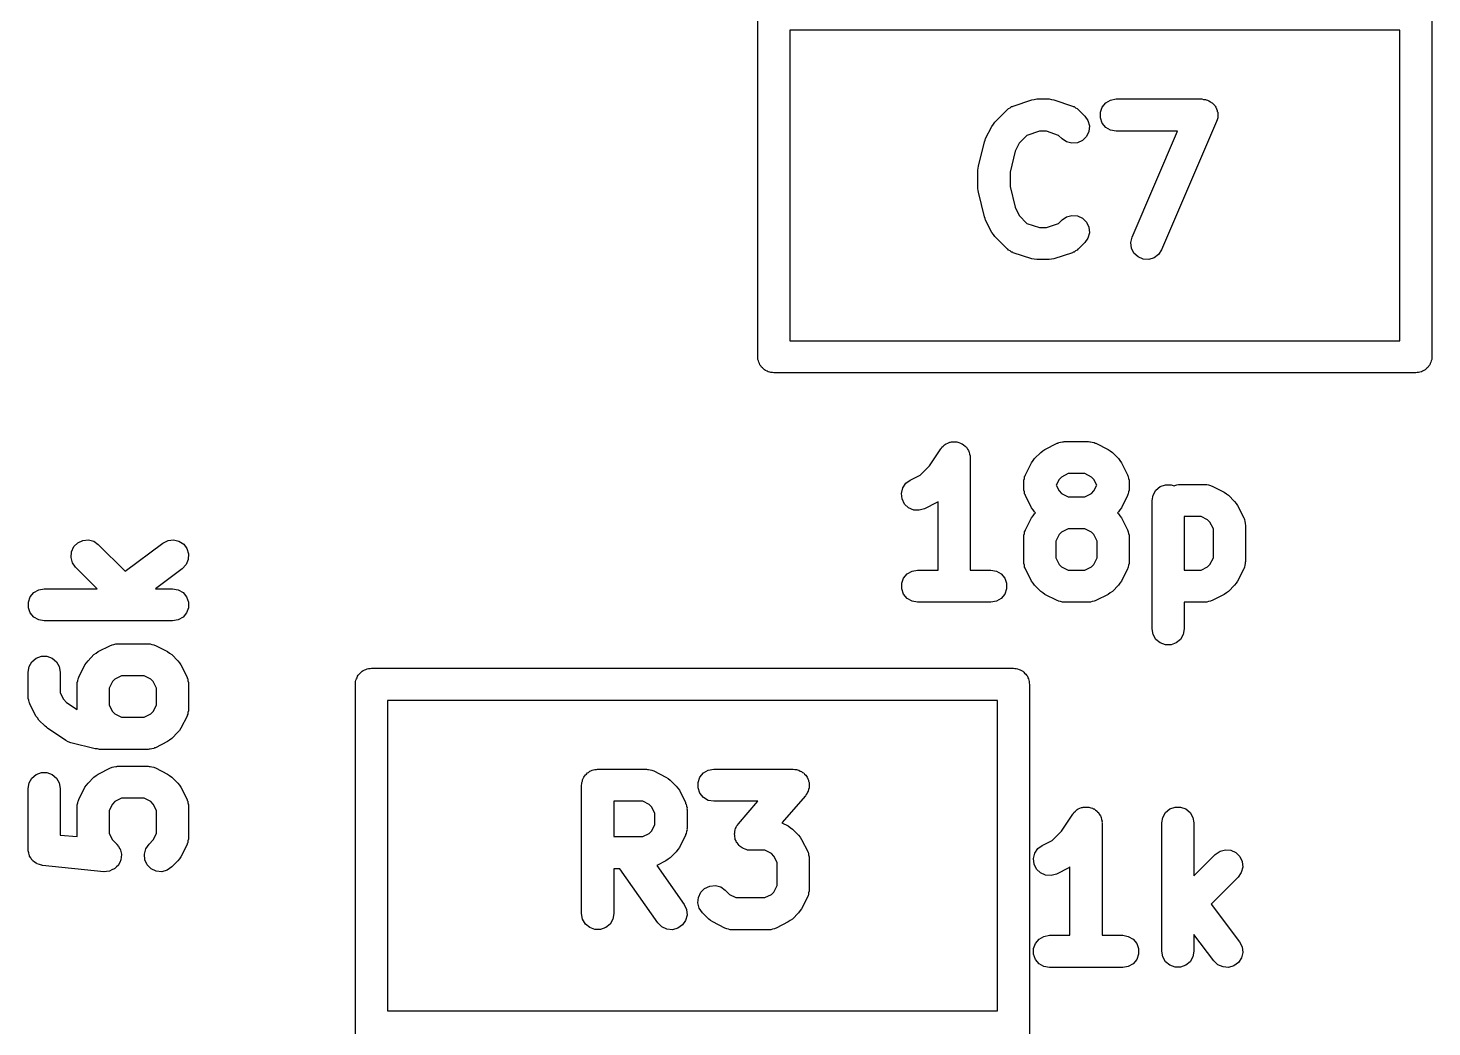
# Model space of a CAD drawing. Extents: x 103.2 to 159.1, y -150.7 to -109.
# Drawn here: x 112.3 to 118.86, y -135.3 to -130.63 of the extents above; entities that cross this region are included whole.
import ezdxf

# ---------------------------------------------------------------- set-up
doc = ezdxf.new("R2010")
doc.units = 0
doc.header["$MEASUREMENT"] = 0
doc.layers.add('BLACK', color=7, linetype='CONTINUOUS')

msp = doc.modelspace()

# ---------------------------------------------------------------- linework, layer by layer
at = {"layer": 'Black'}
for p, q in [((115.705, -132.17), (115.705, -130.57)), ((118.855, -130.57), (118.855, -132.17)), ((115.855, -130.645), (115.855, -132.095)), ((118.705, -130.645), (115.855, -130.645)), ((118.705, -132.095), (118.705, -130.645)), ((116.899, -130.999), (116.985, -130.97)), ((116.985, -130.97), (116.997, -130.969)), ((116.997, -130.969), (117.009, -130.966)), ((117.009, -130.966), (117.066, -130.966)), ((117.066, -130.966), (117.078, -130.969)), ((117.078, -130.969), (117.089, -130.97)), ((117.089, -130.97), (117.175, -130.999)), ((117.332, -130.984), (117.354, -130.971)), ((117.354, -130.971), (117.38, -130.966)), ((117.38, -130.966), (117.78, -130.966)), ((117.78, -130.966), (117.788, -130.968)), ((117.788, -130.968), (117.797, -130.968)), ((117.797, -130.968), (117.801, -130.97)), ((117.801, -130.97), (117.806, -130.971)), ((117.806, -130.971), (117.813, -130.975)), ((117.813, -130.975), (117.821, -130.979)), ((117.821, -130.979), (117.824, -130.982)), ((117.824, -130.982), (117.828, -130.984)), ((116.813, -131.074), (116.87, -131.017)), ((116.87, -131.017), (116.873, -131.014)), ((116.873, -131.014), (116.876, -131.011)), ((116.876, -131.011), (116.884, -131.007)), ((116.884, -131.007), (116.891, -131.002)), ((116.891, -131.002), (116.895, -131.001)), ((116.895, -131.001), (116.899, -130.999)), ((117.175, -130.999), (117.179, -131.001)), ((117.179, -131.001), (117.183, -131.002)), ((117.183, -131.002), (117.19, -131.007)), ((117.19, -131.007), (117.198, -131.011)), ((117.198, -131.011), (117.201, -131.014)), ((117.201, -131.014), (117.204, -131.017)), ((117.204, -131.017), (117.233, -131.046)), ((117.233, -131.046), (117.248, -131.067)), ((117.306, -131.028), (117.315, -131.004)), ((117.306, -131.054), (117.306, -131.028)), ((117.315, -131.004), (117.332, -130.984)), ((117.828, -130.984), (117.834, -130.991)), ((117.834, -130.991), (117.84, -130.996)), ((117.84, -130.996), (117.842, -131)), ((117.842, -131), (117.845, -131.004)), ((117.845, -131.004), (117.848, -131.012)), ((117.848, -131.012), (117.852, -131.02)), ((117.852, -131.02), (117.852, -131.024)), ((117.852, -131.024), (117.854, -131.028)), ((117.854, -131.028), (117.854, -131.037)), ((117.854, -131.037), (117.855, -131.046)), ((117.855, -131.046), (117.854, -131.05)), ((116.77, -131.151), (116.799, -131.094)), ((116.799, -131.094), (116.806, -131.084)), ((116.806, -131.084), (116.813, -131.074)), ((117.248, -131.067), (117.255, -131.092)), ((117.255, -131.092), (117.252, -131.118)), ((117.315, -131.079), (117.306, -131.054)), ((117.332, -131.099), (117.315, -131.079)), ((117.354, -131.112), (117.332, -131.099)), ((117.38, -131.116), (117.354, -131.112)), ((117.849, -131.071), (117.592, -131.671)), ((117.851, -131.063), (117.849, -131.071)), ((117.854, -131.054), (117.851, -131.063)), ((117.854, -131.05), (117.854, -131.054)), ((116.736, -131.28), (116.764, -131.166)), ((116.764, -131.166), (116.768, -131.159)), ((116.768, -131.159), (116.77, -131.151)), ((116.927, -131.172), (116.908, -131.21)), ((116.963, -131.136), (116.927, -131.172)), ((117.021, -131.116), (116.963, -131.136)), ((117.054, -131.116), (117.021, -131.116)), ((117.111, -131.136), (117.054, -131.116)), ((117.127, -131.152), (117.111, -131.136)), ((117.148, -131.167), (117.127, -131.152)), ((117.173, -131.173), (117.148, -131.167)), ((117.199, -131.171), (117.173, -131.173)), ((117.223, -131.16), (117.199, -131.171)), ((117.241, -131.142), (117.223, -131.16)), ((117.252, -131.118), (117.241, -131.142)), ((117.666, -131.116), (117.38, -131.116)), ((117.454, -131.612), (117.666, -131.116)), ((116.908, -131.21), (116.884, -131.308)), ((116.734, -131.299), (116.735, -131.29)), ((116.734, -131.384), (116.734, -131.299)), ((116.735, -131.29), (116.736, -131.28)), ((116.884, -131.308), (116.884, -131.375)), ((116.884, -131.375), (116.908, -131.472)), ((116.735, -131.393), (116.734, -131.384)), ((116.736, -131.402), (116.735, -131.393)), ((116.764, -131.517), (116.736, -131.402)), ((116.908, -131.472), (116.927, -131.511)), ((116.768, -131.524), (116.764, -131.517)), ((116.77, -131.532), (116.768, -131.524)), ((116.799, -131.589), (116.77, -131.532)), ((116.927, -131.511), (116.963, -131.547)), ((116.963, -131.547), (117.021, -131.566)), ((117.021, -131.566), (117.054, -131.566)), ((117.054, -131.566), (117.111, -131.547)), ((117.111, -131.547), (117.127, -131.531)), ((117.127, -131.531), (117.148, -131.516)), ((117.148, -131.516), (117.173, -131.51)), ((117.173, -131.51), (117.199, -131.512)), ((117.199, -131.512), (117.223, -131.523)), ((117.223, -131.523), (117.241, -131.541)), ((117.241, -131.541), (117.252, -131.565)), ((117.252, -131.565), (117.255, -131.591)), ((116.806, -131.599), (116.799, -131.589)), ((116.813, -131.609), (116.806, -131.599)), ((116.87, -131.666), (116.813, -131.609)), ((117.233, -131.637), (117.204, -131.666)), ((117.248, -131.616), (117.233, -131.637)), ((117.255, -131.591), (117.248, -131.616)), ((117.448, -131.637), (117.454, -131.612)), ((117.451, -131.663), (117.448, -131.637)), ((116.873, -131.668), (116.87, -131.666)), ((116.876, -131.672), (116.873, -131.668)), ((116.884, -131.676), (116.876, -131.672)), ((116.891, -131.681), (116.884, -131.676)), ((116.895, -131.682), (116.891, -131.681)), ((116.899, -131.684), (116.895, -131.682)), ((116.985, -131.713), (116.899, -131.684)), ((117.175, -131.684), (117.089, -131.713)), ((117.179, -131.682), (117.175, -131.684)), ((117.183, -131.681), (117.179, -131.682)), ((117.19, -131.676), (117.183, -131.681)), ((117.198, -131.672), (117.19, -131.676)), ((117.201, -131.668), (117.198, -131.672)), ((117.204, -131.666), (117.201, -131.668)), ((117.463, -131.686), (117.451, -131.663)), ((117.482, -131.704), (117.463, -131.686)), ((117.506, -131.714), (117.482, -131.704)), ((117.578, -131.693), (117.557, -131.708)), ((117.592, -131.671), (117.578, -131.693)), ((116.997, -131.714), (116.985, -131.713)), ((117.009, -131.716), (116.997, -131.714)), ((117.066, -131.716), (117.009, -131.716)), ((117.078, -131.714), (117.066, -131.716)), ((117.089, -131.713), (117.078, -131.714)), ((117.532, -131.716), (117.506, -131.714)), ((117.557, -131.708), (117.532, -131.716)), ((115.855, -132.095), (118.705, -132.095)), ((115.706, -132.176), (115.705, -132.17)), ((115.706, -132.183), (115.706, -132.176)), ((115.708, -132.189), (115.706, -132.183)), ((115.71, -132.196), (115.708, -132.189)), ((115.713, -132.201), (115.71, -132.196)), ((115.715, -132.207), (115.713, -132.201)), ((115.719, -132.213), (115.715, -132.207)), ((115.723, -132.218), (115.719, -132.213)), ((115.728, -132.222), (115.723, -132.218)), ((115.732, -132.227), (115.728, -132.222)), ((115.737, -132.231), (115.732, -132.227)), ((118.828, -132.227), (118.823, -132.231)), ((118.832, -132.222), (118.828, -132.227)), ((118.837, -132.218), (118.832, -132.222)), ((118.841, -132.213), (118.837, -132.218)), ((118.845, -132.207), (118.841, -132.213)), ((118.847, -132.201), (118.845, -132.207)), ((118.85, -132.196), (118.847, -132.201)), ((118.852, -132.189), (118.85, -132.196)), ((118.854, -132.183), (118.852, -132.189)), ((118.855, -132.17), (118.854, -132.176)), ((118.854, -132.176), (118.854, -132.183)), ((115.742, -132.235), (115.737, -132.231)), ((115.749, -132.237), (115.742, -132.235)), ((115.754, -132.24), (115.749, -132.237)), ((115.761, -132.242), (115.754, -132.24)), ((115.767, -132.244), (115.761, -132.242)), ((115.774, -132.244), (115.767, -132.244)), ((115.78, -132.245), (115.774, -132.244)), ((118.78, -132.245), (115.78, -132.245)), ((118.786, -132.244), (118.78, -132.245)), ((118.793, -132.244), (118.786, -132.244)), ((118.799, -132.242), (118.793, -132.244)), ((118.806, -132.24), (118.799, -132.242)), ((118.811, -132.237), (118.806, -132.24)), ((118.817, -132.235), (118.811, -132.237)), ((118.823, -132.231), (118.817, -132.235)), ((116.507, -132.679), (116.56, -132.6)), ((116.56, -132.6), (116.563, -132.597)), ((116.563, -132.597), (116.565, -132.593)), ((116.565, -132.593), (116.572, -132.587)), ((116.572, -132.587), (116.578, -132.581)), ((116.578, -132.581), (116.582, -132.579)), ((116.582, -132.579), (116.585, -132.576)), ((116.585, -132.576), (116.594, -132.573)), ((116.594, -132.573), (116.602, -132.569)), ((116.602, -132.569), (116.606, -132.569)), ((116.606, -132.569), (116.61, -132.568)), ((116.61, -132.568), (116.619, -132.568)), ((116.619, -132.568), (116.628, -132.567)), ((116.628, -132.567), (116.632, -132.568)), ((116.632, -132.568), (116.636, -132.568)), ((116.636, -132.568), (116.644, -132.571)), ((116.644, -132.571), (116.653, -132.573)), ((116.653, -132.573), (116.656, -132.575)), ((116.656, -132.575), (116.66, -132.576)), ((116.66, -132.576), (116.667, -132.582)), ((116.667, -132.582), (116.675, -132.587)), ((116.675, -132.587), (116.677, -132.591)), ((116.677, -132.591), (116.68, -132.593)), ((116.68, -132.593), (116.685, -132.601)), ((116.685, -132.601), (116.69, -132.608)), ((116.69, -132.608), (116.691, -132.612)), ((116.691, -132.612), (116.693, -132.616)), ((116.693, -132.616), (116.695, -132.625)), ((116.998, -132.646), (117.027, -132.617)), ((117.027, -132.617), (117.037, -132.61)), ((117.037, -132.61), (117.046, -132.603)), ((117.046, -132.603), (117.104, -132.574)), ((117.104, -132.574), (117.108, -132.573)), ((117.108, -132.573), (117.111, -132.571)), ((117.111, -132.571), (117.12, -132.569)), ((117.12, -132.569), (117.129, -132.567)), ((117.129, -132.567), (117.133, -132.567)), ((117.133, -132.567), (117.137, -132.566)), ((117.137, -132.566), (117.251, -132.566)), ((117.251, -132.566), (117.256, -132.567)), ((117.256, -132.567), (117.26, -132.567)), ((117.26, -132.567), (117.268, -132.569)), ((117.268, -132.569), (117.277, -132.571)), ((117.277, -132.571), (117.281, -132.573)), ((117.281, -132.573), (117.285, -132.574)), ((117.285, -132.574), (117.342, -132.603)), ((117.342, -132.603), (117.352, -132.61)), ((117.352, -132.61), (117.362, -132.617)), ((117.362, -132.617), (117.39, -132.646)), ((116.464, -132.723), (116.507, -132.679)), ((116.695, -132.625), (116.697, -132.633)), ((116.697, -132.633), (116.697, -132.637)), ((116.697, -132.637), (116.698, -132.641)), ((116.698, -132.641), (116.698, -133.166)), ((116.956, -132.722), (116.984, -132.665)), ((116.984, -132.665), (116.992, -132.655)), ((116.992, -132.655), (116.998, -132.646)), ((117.39, -132.646), (117.397, -132.655)), ((117.397, -132.655), (117.404, -132.665)), ((117.404, -132.665), (117.433, -132.722)), ((116.397, -132.761), (116.418, -132.746)), ((116.418, -132.746), (116.464, -132.723)), ((116.948, -132.747), (116.951, -132.739)), ((116.949, -132.751), (116.948, -132.747)), ((116.948, -132.756), (116.949, -132.751)), ((116.951, -132.739), (116.952, -132.73)), ((116.952, -132.73), (116.955, -132.726)), ((116.955, -132.726), (116.956, -132.722)), ((117.113, -132.743), (117.1, -132.77)), ((117.124, -132.732), (117.113, -132.743)), ((117.155, -132.716), (117.124, -132.732)), ((117.234, -132.716), (117.155, -132.716)), ((117.264, -132.732), (117.234, -132.716)), ((117.276, -132.743), (117.264, -132.732)), ((117.289, -132.77), (117.276, -132.743)), ((117.433, -132.722), (117.434, -132.726)), ((117.434, -132.726), (117.436, -132.73)), ((117.436, -132.73), (117.438, -132.739)), ((117.438, -132.739), (117.44, -132.747)), ((117.44, -132.747), (117.44, -132.751)), ((117.44, -132.751), (117.441, -132.756)), ((116.377, -132.808), (116.383, -132.783)), ((116.38, -132.834), (116.377, -132.808)), ((116.383, -132.783), (116.397, -132.761)), ((116.948, -132.784), (116.948, -132.756)), ((116.949, -132.789), (116.948, -132.784)), ((116.948, -132.793), (116.949, -132.789)), ((116.951, -132.801), (116.948, -132.793)), ((116.952, -132.81), (116.951, -132.801)), ((116.955, -132.814), (116.952, -132.81)), ((116.956, -132.818), (116.955, -132.814)), ((116.984, -132.875), (116.956, -132.818)), ((117.1, -132.77), (117.113, -132.797)), ((117.113, -132.797), (117.124, -132.808)), ((117.124, -132.808), (117.155, -132.824)), ((117.234, -132.824), (117.264, -132.808)), ((117.264, -132.808), (117.276, -132.797)), ((117.276, -132.797), (117.289, -132.77)), ((117.433, -132.818), (117.404, -132.875)), ((117.434, -132.814), (117.433, -132.818)), ((117.436, -132.81), (117.434, -132.814)), ((117.438, -132.801), (117.436, -132.81)), ((117.44, -132.793), (117.438, -132.801)), ((117.441, -132.784), (117.44, -132.789)), ((117.44, -132.789), (117.44, -132.793)), ((117.441, -132.756), (117.441, -132.784)), ((117.548, -132.841), (117.552, -132.816)), ((117.552, -132.816), (117.565, -132.793)), ((117.565, -132.793), (117.585, -132.776)), ((117.585, -132.776), (117.61, -132.768)), ((117.61, -132.768), (117.636, -132.768)), ((117.636, -132.768), (117.651, -132.773)), ((117.651, -132.773), (117.654, -132.771)), ((117.654, -132.771), (117.663, -132.769)), ((117.663, -132.769), (117.671, -132.767)), ((117.671, -132.767), (117.676, -132.767)), ((117.676, -132.767), (117.68, -132.766)), ((117.68, -132.766), (117.794, -132.766)), ((117.794, -132.766), (117.799, -132.767)), ((117.799, -132.767), (117.803, -132.767)), ((117.803, -132.767), (117.811, -132.769)), ((117.811, -132.769), (117.82, -132.771)), ((117.82, -132.771), (117.824, -132.773)), ((117.824, -132.773), (117.828, -132.774)), ((117.828, -132.774), (117.885, -132.803)), ((117.885, -132.803), (117.895, -132.81)), ((117.895, -132.81), (117.904, -132.817)), ((117.904, -132.817), (117.933, -132.846)), ((116.391, -132.858), (116.38, -132.834)), ((116.41, -132.875), (116.391, -132.858)), ((116.434, -132.886), (116.41, -132.875)), ((116.485, -132.88), (116.46, -132.887)), ((116.542, -132.851), (116.485, -132.88)), ((116.548, -132.847), (116.542, -132.851)), ((116.548, -133.166), (116.548, -132.847)), ((116.992, -132.885), (116.984, -132.875)), ((116.998, -132.894), (116.992, -132.885)), ((117.155, -132.824), (117.234, -132.824)), ((117.397, -132.885), (117.39, -132.894)), ((117.404, -132.875), (117.397, -132.885)), ((117.548, -133.441), (117.548, -132.841)), ((117.933, -132.846), (117.94, -132.855)), ((117.94, -132.855), (117.947, -132.865)), ((117.947, -132.865), (117.976, -132.922)), ((116.46, -132.887), (116.434, -132.886)), ((116.956, -132.979), (116.984, -132.922)), ((116.984, -132.922), (116.992, -132.913)), ((116.992, -132.913), (116.998, -132.903)), ((117.003, -132.899), (116.998, -132.894)), ((116.998, -132.903), (117.003, -132.899)), ((117.39, -132.894), (117.386, -132.899)), ((117.386, -132.899), (117.39, -132.903)), ((117.39, -132.903), (117.397, -132.913)), ((117.397, -132.913), (117.404, -132.922)), ((117.404, -132.922), (117.433, -132.979)), ((117.698, -132.916), (117.698, -133.166)), ((117.777, -132.916), (117.698, -132.916)), ((117.807, -132.932), (117.777, -132.916)), ((117.818, -132.943), (117.807, -132.932)), ((117.834, -132.973), (117.818, -132.943)), ((117.976, -132.922), (117.977, -132.926)), ((117.977, -132.926), (117.979, -132.93)), ((117.979, -132.93), (117.981, -132.939)), ((117.981, -132.939), (117.983, -132.947)), ((117.983, -132.947), (117.983, -132.951)), ((116.948, -133.004), (116.951, -132.996)), ((116.949, -133.009), (116.948, -133.004)), ((116.948, -133.013), (116.949, -133.009)), ((116.948, -133.127), (116.948, -133.013)), ((116.951, -132.996), (116.952, -132.987)), ((116.952, -132.987), (116.955, -132.983)), ((116.955, -132.983), (116.956, -132.979)), ((117.113, -133), (117.098, -133.031)), ((117.124, -132.989), (117.113, -133)), ((117.155, -132.974), (117.124, -132.989)), ((117.234, -132.974), (117.155, -132.974)), ((117.264, -132.989), (117.234, -132.974)), ((117.276, -133), (117.264, -132.989)), ((117.291, -133.031), (117.276, -133)), ((117.433, -132.979), (117.434, -132.983)), ((117.434, -132.983), (117.436, -132.987)), ((117.436, -132.987), (117.438, -132.996)), ((117.438, -132.996), (117.44, -133.004)), ((117.44, -133.004), (117.44, -133.009)), ((117.44, -133.009), (117.441, -133.013)), ((117.441, -133.013), (117.441, -133.127)), ((117.834, -133.109), (117.834, -132.973)), ((117.983, -132.951), (117.984, -132.956)), ((117.984, -132.956), (117.984, -133.127)), ((112.497, -133.107), (112.499, -133.081)), ((112.499, -133.081), (112.51, -133.057)), ((112.51, -133.057), (112.528, -133.039)), ((112.528, -133.039), (112.552, -133.028)), ((112.552, -133.028), (112.578, -133.025)), ((112.578, -133.025), (112.603, -133.032)), ((112.603, -133.032), (112.624, -133.047)), ((112.624, -133.047), (112.75, -133.172)), ((112.75, -133.172), (112.926, -133.04)), ((112.926, -133.04), (112.95, -133.028)), ((112.95, -133.028), (112.976, -133.025)), ((112.976, -133.025), (113.001, -133.031)), ((113.001, -133.031), (113.023, -133.045)), ((113.023, -133.045), (113.038, -133.066)), ((113.038, -133.066), (113.046, -133.091)), ((117.098, -133.031), (117.098, -133.109)), ((117.291, -133.109), (117.291, -133.031)), ((112.503, -133.132), (112.497, -133.107)), ((112.518, -133.153), (112.503, -133.132)), ((113.034, -133.141), (113.016, -133.16)), ((113.044, -133.117), (113.034, -133.141)), ((113.046, -133.091), (113.044, -133.117)), ((116.949, -133.131), (116.948, -133.127)), ((116.948, -133.136), (116.949, -133.131)), ((116.951, -133.144), (116.948, -133.136)), ((116.952, -133.153), (116.951, -133.144)), ((117.098, -133.109), (117.113, -133.14)), ((117.113, -133.14), (117.124, -133.151)), ((117.264, -133.151), (117.276, -133.14)), ((117.276, -133.14), (117.291, -133.109)), ((117.438, -133.144), (117.436, -133.153)), ((117.44, -133.136), (117.438, -133.144)), ((117.441, -133.127), (117.44, -133.131)), ((117.44, -133.131), (117.44, -133.136)), ((117.807, -133.151), (117.818, -133.14)), ((117.818, -133.14), (117.834, -133.109)), ((117.981, -133.144), (117.979, -133.153)), ((117.983, -133.136), (117.981, -133.144)), ((117.984, -133.127), (117.983, -133.131)), ((117.983, -133.131), (117.983, -133.136)), ((112.619, -133.254), (112.518, -133.153)), ((113.016, -133.16), (112.892, -133.254)), ((116.378, -133.228), (116.386, -133.204)), ((116.386, -133.204), (116.403, -133.184)), ((116.403, -133.184), (116.426, -133.171)), ((116.426, -133.171), (116.451, -133.166)), ((116.451, -133.166), (116.548, -133.166)), ((116.698, -133.166), (116.794, -133.166)), ((116.794, -133.166), (116.82, -133.171)), ((116.82, -133.171), (116.842, -133.184)), ((116.842, -133.184), (116.859, -133.204)), ((116.859, -133.204), (116.868, -133.228)), ((116.955, -133.157), (116.952, -133.153)), ((116.956, -133.161), (116.955, -133.157)), ((116.984, -133.218), (116.956, -133.161)), ((117.124, -133.151), (117.155, -133.166)), ((117.155, -133.166), (117.234, -133.166)), ((117.234, -133.166), (117.264, -133.151)), ((117.433, -133.161), (117.404, -133.218)), ((117.434, -133.157), (117.433, -133.161)), ((117.436, -133.153), (117.434, -133.157)), ((117.698, -133.166), (117.777, -133.166)), ((117.777, -133.166), (117.807, -133.151)), ((117.976, -133.161), (117.947, -133.218)), ((117.977, -133.157), (117.976, -133.161)), ((117.979, -133.153), (117.977, -133.157)), ((112.306, -133.291), (112.323, -133.271)), ((112.323, -133.271), (112.346, -133.258)), ((112.346, -133.258), (112.371, -133.254)), ((112.371, -133.254), (112.619, -133.254)), ((112.892, -133.254), (112.971, -133.254)), ((112.971, -133.254), (112.997, -133.258)), ((112.997, -133.258), (113.02, -133.271)), ((113.02, -133.271), (113.036, -133.291)), ((116.378, -133.254), (116.378, -133.228)), ((116.386, -133.279), (116.378, -133.254)), ((116.868, -133.254), (116.859, -133.279)), ((116.868, -133.228), (116.868, -133.254)), ((116.992, -133.227), (116.984, -133.218)), ((116.998, -133.237), (116.992, -133.227)), ((117.027, -133.266), (116.998, -133.237)), ((117.037, -133.273), (117.027, -133.266)), ((117.046, -133.28), (117.037, -133.273)), ((117.352, -133.273), (117.342, -133.28)), ((117.362, -133.266), (117.352, -133.273)), ((117.39, -133.237), (117.362, -133.266)), ((117.397, -133.227), (117.39, -133.237)), ((117.404, -133.218), (117.397, -133.227)), ((117.895, -133.273), (117.885, -133.28)), ((117.904, -133.266), (117.895, -133.273)), ((117.933, -133.237), (117.904, -133.266)), ((117.94, -133.227), (117.933, -133.237)), ((117.947, -133.218), (117.94, -133.227)), ((112.298, -133.316), (112.306, -133.291)), ((112.298, -133.342), (112.298, -133.316)), ((112.306, -133.366), (112.298, -133.342)), ((113.036, -133.291), (113.045, -133.316)), ((113.045, -133.342), (113.036, -133.366)), ((113.045, -133.316), (113.045, -133.342)), ((116.403, -133.299), (116.386, -133.279)), ((116.426, -133.312), (116.403, -133.299)), ((116.451, -133.316), (116.426, -133.312)), ((116.794, -133.316), (116.451, -133.316)), ((116.82, -133.312), (116.794, -133.316)), ((116.842, -133.299), (116.82, -133.312)), ((116.859, -133.279), (116.842, -133.299)), ((117.104, -133.309), (117.046, -133.28)), ((117.108, -133.31), (117.104, -133.309)), ((117.111, -133.312), (117.108, -133.31)), ((117.12, -133.313), (117.111, -133.312)), ((117.129, -133.316), (117.12, -133.313)), ((117.133, -133.316), (117.129, -133.316)), ((117.137, -133.316), (117.133, -133.316)), ((117.251, -133.316), (117.137, -133.316)), ((117.256, -133.316), (117.251, -133.316)), ((117.26, -133.316), (117.256, -133.316)), ((117.268, -133.313), (117.26, -133.316)), ((117.277, -133.312), (117.268, -133.313)), ((117.281, -133.31), (117.277, -133.312)), ((117.285, -133.309), (117.281, -133.31)), ((117.342, -133.28), (117.285, -133.309)), ((117.794, -133.316), (117.698, -133.316)), ((117.698, -133.316), (117.698, -133.441)), ((117.799, -133.316), (117.794, -133.316)), ((117.803, -133.316), (117.799, -133.316)), ((117.811, -133.313), (117.803, -133.316)), ((117.82, -133.312), (117.811, -133.313)), ((117.824, -133.31), (117.82, -133.312)), ((117.828, -133.309), (117.824, -133.31)), ((117.885, -133.28), (117.828, -133.309)), ((112.323, -133.386), (112.306, -133.366)), ((112.346, -133.399), (112.323, -133.386)), ((112.371, -133.404), (112.346, -133.399)), ((112.971, -133.404), (112.371, -133.404)), ((112.997, -133.399), (112.971, -133.404)), ((113.02, -133.386), (112.997, -133.399)), ((113.036, -133.366), (113.02, -133.386)), ((117.552, -133.467), (117.548, -133.441)), ((117.565, -133.49), (117.552, -133.467)), ((117.693, -133.467), (117.68, -133.49)), ((117.698, -133.441), (117.693, -133.467)), ((112.624, -133.547), (112.681, -133.519)), ((112.681, -133.519), (112.685, -133.517)), ((112.685, -133.517), (112.689, -133.515)), ((112.689, -133.515), (112.697, -133.514)), ((112.697, -133.514), (112.706, -133.511)), ((112.706, -133.511), (112.71, -133.511)), ((112.71, -133.511), (112.714, -133.511)), ((112.714, -133.511), (112.857, -133.511)), ((112.857, -133.511), (112.861, -133.511)), ((112.861, -133.511), (112.866, -133.511)), ((112.866, -133.511), (112.874, -133.514)), ((112.874, -133.514), (112.883, -133.515)), ((112.883, -133.515), (112.887, -133.517)), ((112.887, -133.517), (112.891, -133.519)), ((112.891, -133.519), (112.948, -133.547)), ((117.585, -133.506), (117.565, -133.49)), ((117.61, -133.515), (117.585, -133.506)), ((117.636, -133.515), (117.61, -133.515)), ((117.66, -133.506), (117.636, -133.515)), ((117.68, -133.49), (117.66, -133.506)), ((112.301, -133.617), (112.314, -133.595)), ((112.314, -133.595), (112.334, -133.578)), ((112.334, -133.578), (112.358, -133.569)), ((112.358, -133.569), (112.384, -133.569)), ((112.384, -133.569), (112.409, -133.578)), ((112.409, -133.578), (112.429, -133.595)), ((112.429, -133.595), (112.442, -133.617)), ((112.561, -133.609), (112.569, -133.6)), ((112.569, -133.6), (112.576, -133.59)), ((112.576, -133.59), (112.604, -133.561)), ((112.604, -133.561), (112.614, -133.554)), ((112.614, -133.554), (112.624, -133.547)), ((112.948, -133.547), (112.957, -133.554)), ((112.957, -133.554), (112.967, -133.561)), ((112.967, -133.561), (112.996, -133.59)), ((112.996, -133.59), (113.003, -133.6)), ((113.003, -133.6), (113.01, -133.609)), ((112.296, -133.643), (112.301, -133.617)), ((112.296, -133.757), (112.296, -133.643)), ((112.442, -133.617), (112.446, -133.643)), ((112.446, -133.643), (112.446, -133.739)), ((112.53, -133.674), (112.532, -133.671)), ((112.532, -133.671), (112.533, -133.666)), ((112.533, -133.666), (112.561, -133.609)), ((112.732, -133.661), (112.702, -133.676)), ((112.839, -133.661), (112.732, -133.661)), ((112.87, -133.676), (112.839, -133.661)), ((113.01, -133.609), (113.039, -133.666)), ((113.039, -133.666), (113.04, -133.671)), ((113.04, -133.671), (113.042, -133.674)), ((113.83, -133.674), (113.833, -133.669)), ((113.833, -133.669), (113.835, -133.662)), ((113.835, -133.662), (113.839, -133.657)), ((113.839, -133.657), (113.843, -133.652)), ((113.843, -133.652), (113.848, -133.648)), ((113.848, -133.648), (113.852, -133.643)), ((113.852, -133.643), (113.857, -133.639)), ((113.857, -133.639), (113.862, -133.635)), ((113.862, -133.635), (113.869, -133.633)), ((113.869, -133.633), (113.874, -133.63)), ((113.874, -133.63), (113.881, -133.628)), ((113.881, -133.628), (113.887, -133.626)), ((113.887, -133.626), (113.894, -133.626)), ((113.894, -133.626), (113.9, -133.625)), ((113.9, -133.625), (116.9, -133.625)), ((116.9, -133.625), (116.906, -133.626)), ((116.906, -133.626), (116.913, -133.626)), ((116.913, -133.626), (116.919, -133.628)), ((116.919, -133.628), (116.926, -133.63)), ((116.926, -133.63), (116.931, -133.633)), ((116.931, -133.633), (116.938, -133.635)), ((116.938, -133.635), (116.943, -133.639)), ((116.943, -133.639), (116.948, -133.643)), ((116.948, -133.643), (116.952, -133.648)), ((116.952, -133.648), (116.957, -133.652)), ((116.957, -133.652), (116.961, -133.657)), ((116.961, -133.657), (116.965, -133.662)), ((116.965, -133.662), (116.967, -133.669)), ((116.967, -133.669), (116.97, -133.674)), ((112.525, -133.691), (112.528, -133.683)), ((112.526, -133.696), (112.525, -133.691)), ((112.525, -133.7), (112.526, -133.696)), ((112.525, -133.814), (112.525, -133.7)), ((112.528, -133.683), (112.53, -133.674)), ((112.69, -133.687), (112.675, -133.718)), ((112.675, -133.718), (112.675, -133.797)), ((112.702, -133.676), (112.69, -133.687)), ((112.881, -133.687), (112.87, -133.676)), ((112.896, -133.718), (112.881, -133.687)), ((112.896, -133.797), (112.896, -133.718)), ((113.042, -133.674), (113.043, -133.683)), ((113.043, -133.683), (113.046, -133.691)), ((113.046, -133.691), (113.046, -133.696)), ((113.046, -133.696), (113.046, -133.7)), ((113.046, -133.7), (113.046, -133.814)), ((113.825, -133.7), (113.826, -133.694)), ((113.825, -138.5), (113.825, -133.7)), ((113.826, -133.687), (113.828, -133.681)), ((113.826, -133.694), (113.826, -133.687)), ((113.828, -133.681), (113.83, -133.674)), ((116.97, -133.674), (116.972, -133.681)), ((116.972, -133.681), (116.974, -133.687)), ((116.974, -133.687), (116.974, -133.694)), ((116.974, -133.694), (116.975, -133.7)), ((116.975, -133.7), (116.975, -138.5)), ((112.297, -133.761), (112.296, -133.757)), ((112.297, -133.766), (112.297, -133.761)), ((112.299, -133.774), (112.297, -133.766)), ((112.301, -133.783), (112.299, -133.774)), ((112.303, -133.787), (112.301, -133.783)), ((112.304, -133.791), (112.303, -133.787)), ((112.333, -133.848), (112.304, -133.791)), ((112.446, -133.739), (112.462, -133.77)), ((112.462, -133.77), (112.476, -133.785)), ((112.476, -133.785), (112.526, -133.817)), ((112.675, -133.797), (112.69, -133.827)), ((112.881, -133.827), (112.896, -133.797)), ((113.975, -133.775), (113.975, -135.225)), ((116.825, -133.775), (113.975, -133.775)), ((116.825, -135.225), (116.825, -133.775)), ((112.34, -133.857), (112.333, -133.848)), ((112.347, -133.867), (112.34, -133.857)), ((112.376, -133.896), (112.347, -133.867)), ((112.526, -133.817), (112.525, -133.814)), ((112.69, -133.827), (112.702, -133.838)), ((112.702, -133.838), (112.732, -133.854)), ((112.732, -133.854), (112.839, -133.854)), ((112.839, -133.854), (112.87, -133.838)), ((112.87, -133.838), (112.881, -133.827)), ((113.039, -133.848), (113.01, -133.905)), ((113.04, -133.844), (113.039, -133.848)), ((113.042, -133.84), (113.04, -133.844)), ((113.043, -133.831), (113.042, -133.84)), ((113.046, -133.823), (113.043, -133.831)), ((113.046, -133.814), (113.046, -133.819)), ((113.046, -133.819), (113.046, -133.823)), ((112.382, -133.9), (112.376, -133.896)), ((112.387, -133.905), (112.382, -133.9)), ((112.473, -133.962), (112.387, -133.905)), ((112.996, -133.924), (112.967, -133.953)), ((113.003, -133.915), (112.996, -133.924)), ((113.01, -133.905), (113.003, -133.915)), ((112.484, -133.968), (112.473, -133.962)), ((112.496, -133.973), (112.484, -133.968)), ((112.61, -134.001), (112.496, -133.973)), ((112.883, -133.999), (112.874, -134.001)), ((112.887, -133.997), (112.883, -133.999)), ((112.891, -133.996), (112.887, -133.997)), ((112.948, -133.967), (112.891, -133.996)), ((112.957, -133.96), (112.948, -133.967)), ((112.967, -133.953), (112.957, -133.96)), ((112.62, -134.002), (112.61, -134.001)), ((112.629, -134.004), (112.62, -134.002)), ((112.857, -134.004), (112.629, -134.004)), ((112.861, -134.003), (112.857, -134.004)), ((112.866, -134.003), (112.861, -134.003)), ((112.874, -134.001), (112.866, -134.003)), ((112.314, -134.138), (112.334, -134.121)), ((112.334, -134.121), (112.358, -134.112)), ((112.358, -134.112), (112.384, -134.112)), ((112.384, -134.112), (112.409, -134.121)), ((112.409, -134.121), (112.429, -134.138)), ((112.604, -134.133), (112.614, -134.126)), ((112.614, -134.126), (112.624, -134.119)), ((112.624, -134.119), (112.681, -134.09)), ((112.681, -134.09), (112.685, -134.089)), ((112.685, -134.089), (112.689, -134.087)), ((112.689, -134.087), (112.697, -134.085)), ((112.697, -134.085), (112.706, -134.083)), ((112.706, -134.083), (112.71, -134.083)), ((112.71, -134.083), (112.714, -134.082)), ((112.714, -134.082), (112.857, -134.082)), ((112.857, -134.082), (112.861, -134.083)), ((112.861, -134.083), (112.866, -134.083)), ((112.866, -134.083), (112.874, -134.085)), ((112.874, -134.085), (112.883, -134.087)), ((112.883, -134.087), (112.887, -134.089)), ((112.887, -134.089), (112.891, -134.09)), ((112.891, -134.09), (112.948, -134.119)), ((112.948, -134.119), (112.957, -134.126)), ((112.957, -134.126), (112.967, -134.133)), ((114.892, -134.134), (114.896, -134.129)), ((114.896, -134.129), (114.9, -134.123)), ((114.9, -134.123), (114.905, -134.119)), ((114.905, -134.119), (114.909, -134.114)), ((114.909, -134.114), (114.915, -134.111)), ((114.915, -134.111), (114.92, -134.106)), ((114.92, -134.106), (114.926, -134.104)), ((114.926, -134.104), (114.931, -134.101)), ((114.931, -134.101), (114.938, -134.1)), ((114.938, -134.1), (114.944, -134.098)), ((114.944, -134.098), (114.951, -134.098)), ((114.951, -134.098), (114.957, -134.096)), ((114.957, -134.096), (115.186, -134.096)), ((115.186, -134.096), (115.19, -134.097)), ((115.19, -134.097), (115.194, -134.097)), ((115.194, -134.097), (115.203, -134.099)), ((115.203, -134.099), (115.211, -134.101)), ((115.211, -134.101), (115.215, -134.103)), ((115.215, -134.103), (115.219, -134.104)), ((115.219, -134.104), (115.276, -134.133)), ((115.435, -134.134), (115.452, -134.114)), ((115.452, -134.114), (115.474, -134.101)), ((115.474, -134.101), (115.5, -134.096)), ((115.5, -134.096), (115.871, -134.096)), ((115.871, -134.096), (115.879, -134.098)), ((115.879, -134.098), (115.886, -134.098)), ((115.886, -134.098), (115.891, -134.1)), ((115.891, -134.1), (115.897, -134.101)), ((115.897, -134.101), (115.903, -134.105)), ((115.903, -134.105), (115.91, -134.107)), ((115.91, -134.107), (115.915, -134.111)), ((115.915, -134.111), (115.92, -134.114)), ((115.92, -134.114), (115.924, -134.12)), ((115.924, -134.12), (115.93, -134.124)), ((115.93, -134.124), (115.933, -134.129)), ((115.933, -134.129), (115.936, -134.134)), ((112.296, -134.186), (112.301, -134.16)), ((112.296, -134.471), (112.296, -134.186)), ((112.301, -134.16), (112.314, -134.138)), ((112.429, -134.138), (112.442, -134.16)), ((112.442, -134.16), (112.446, -134.186)), ((112.446, -134.186), (112.446, -134.404)), ((112.533, -134.238), (112.561, -134.181)), ((112.561, -134.181), (112.569, -134.171)), ((112.569, -134.171), (112.576, -134.161)), ((112.576, -134.161), (112.604, -134.133)), ((112.967, -134.133), (112.996, -134.161)), ((112.996, -134.161), (113.003, -134.171)), ((113.003, -134.171), (113.01, -134.181)), ((113.01, -134.181), (113.039, -134.238)), ((114.882, -134.171), (114.883, -134.165)), ((114.882, -134.771), (114.882, -134.171)), ((114.883, -134.158), (114.886, -134.152)), ((114.883, -134.165), (114.883, -134.158)), ((114.886, -134.152), (114.887, -134.146)), ((114.887, -134.146), (114.89, -134.14)), ((114.89, -134.14), (114.892, -134.134)), ((115.276, -134.133), (115.286, -134.14)), ((115.286, -134.14), (115.296, -134.147)), ((115.296, -134.147), (115.324, -134.176)), ((115.324, -134.176), (115.331, -134.185)), ((115.331, -134.185), (115.339, -134.195)), ((115.339, -134.195), (115.367, -134.252)), ((115.426, -134.158), (115.435, -134.134)), ((115.426, -134.184), (115.426, -134.158)), ((115.435, -134.209), (115.426, -134.184)), ((115.936, -134.134), (115.939, -134.141)), ((115.939, -134.141), (115.942, -134.147)), ((115.943, -134.191), (115.941, -134.199)), ((115.942, -134.147), (115.943, -134.153)), ((115.943, -134.153), (115.945, -134.158)), ((115.945, -134.184), (115.943, -134.191)), ((115.945, -134.158), (115.945, -134.166)), ((115.945, -134.166), (115.946, -134.173)), ((115.946, -134.173), (115.945, -134.179)), ((115.945, -134.179), (115.945, -134.184)), ((112.525, -134.263), (112.528, -134.254)), ((112.528, -134.254), (112.53, -134.246)), ((112.53, -134.246), (112.532, -134.242)), ((112.532, -134.242), (112.533, -134.238)), ((112.69, -134.259), (112.675, -134.289)), ((112.702, -134.247), (112.69, -134.259)), ((112.732, -134.232), (112.702, -134.247)), ((112.839, -134.232), (112.732, -134.232)), ((112.87, -134.247), (112.839, -134.232)), ((112.881, -134.259), (112.87, -134.247)), ((112.896, -134.289), (112.881, -134.259)), ((113.039, -134.238), (113.04, -134.242)), ((113.04, -134.242), (113.042, -134.246)), ((113.042, -134.246), (113.043, -134.254)), ((113.043, -134.254), (113.046, -134.263)), ((115.032, -134.246), (115.032, -134.411)), ((115.168, -134.246), (115.032, -134.246)), ((115.198, -134.262), (115.168, -134.246)), ((115.21, -134.273), (115.198, -134.262)), ((115.367, -134.252), (115.368, -134.256)), ((115.368, -134.256), (115.37, -134.26)), ((115.37, -134.26), (115.372, -134.269)), ((115.452, -134.229), (115.435, -134.209)), ((115.474, -134.242), (115.452, -134.229)), ((115.5, -134.246), (115.474, -134.242)), ((115.706, -134.246), (115.5, -134.246)), ((115.615, -134.351), (115.706, -134.246)), ((115.928, -134.221), (115.818, -134.347)), ((115.932, -134.215), (115.928, -134.221)), ((115.936, -134.209), (115.932, -134.215)), ((115.938, -134.203), (115.936, -134.209)), ((115.941, -134.199), (115.938, -134.203)), ((112.526, -134.267), (112.525, -134.263)), ((112.525, -134.271), (112.526, -134.267)), ((112.525, -134.411), (112.525, -134.271)), ((112.675, -134.289), (112.675, -134.397)), ((112.896, -134.397), (112.896, -134.289)), ((113.046, -134.263), (113.046, -134.267)), ((113.046, -134.267), (113.046, -134.271)), ((113.046, -134.271), (113.046, -134.414)), ((115.225, -134.303), (115.21, -134.273)), ((115.225, -134.354), (115.225, -134.303)), ((115.372, -134.269), (115.375, -134.277)), ((115.375, -134.277), (115.374, -134.281)), ((115.374, -134.281), (115.375, -134.286)), ((115.375, -134.286), (115.375, -134.371)), ((117.124, -134.385), (117.177, -134.306)), ((117.177, -134.306), (117.18, -134.303)), ((117.18, -134.303), (117.182, -134.299)), ((117.182, -134.299), (117.189, -134.293)), ((117.189, -134.293), (117.195, -134.287)), ((117.195, -134.287), (117.198, -134.285)), ((117.198, -134.285), (117.202, -134.282)), ((117.202, -134.282), (117.21, -134.279)), ((117.21, -134.279), (117.218, -134.275)), ((117.218, -134.275), (117.222, -134.275)), ((117.222, -134.275), (117.226, -134.274)), ((117.226, -134.274), (117.235, -134.274)), ((117.235, -134.274), (117.244, -134.273)), ((117.244, -134.273), (117.248, -134.274)), ((117.248, -134.274), (117.252, -134.274)), ((117.252, -134.274), (117.261, -134.277)), ((117.261, -134.277), (117.269, -134.279)), ((117.269, -134.279), (117.273, -134.281)), ((117.273, -134.281), (117.277, -134.282)), ((117.277, -134.282), (117.283, -134.288)), ((117.283, -134.288), (117.291, -134.293)), ((117.291, -134.293), (117.293, -134.297)), ((117.293, -134.297), (117.297, -134.299)), ((117.297, -134.299), (117.301, -134.307)), ((117.301, -134.307), (117.306, -134.314)), ((117.306, -134.314), (117.308, -134.318)), ((117.308, -134.318), (117.31, -134.322)), ((117.31, -134.322), (117.311, -134.331)), ((117.593, -134.347), (117.597, -134.322)), ((117.597, -134.322), (117.61, -134.299)), ((117.61, -134.299), (117.63, -134.282)), ((117.63, -134.282), (117.655, -134.274)), ((117.655, -134.274), (117.681, -134.274)), ((117.681, -134.274), (117.705, -134.282)), ((117.705, -134.282), (117.725, -134.299)), ((117.725, -134.299), (117.738, -134.322)), ((117.738, -134.322), (117.743, -134.347)), ((115.198, -134.396), (115.21, -134.384)), ((115.21, -134.384), (115.225, -134.354)), ((115.372, -134.388), (115.37, -134.397)), ((115.375, -134.38), (115.372, -134.388)), ((115.375, -134.371), (115.374, -134.376)), ((115.374, -134.376), (115.375, -134.38)), ((115.596, -134.398), (115.598, -134.393)), ((115.598, -134.387), (115.6, -134.38)), ((115.598, -134.393), (115.598, -134.387)), ((115.6, -134.38), (115.601, -134.373)), ((115.601, -134.373), (115.604, -134.368)), ((115.604, -134.368), (115.606, -134.362)), ((115.606, -134.362), (115.611, -134.357)), ((115.611, -134.357), (115.615, -134.351)), ((115.818, -134.347), (115.848, -134.361)), ((115.848, -134.361), (115.857, -134.369)), ((115.857, -134.369), (115.867, -134.376)), ((115.867, -134.376), (115.896, -134.404)), ((117.08, -134.429), (117.124, -134.385)), ((117.311, -134.331), (117.314, -134.339)), ((117.314, -134.339), (117.313, -134.343)), ((117.313, -134.343), (117.314, -134.347)), ((117.314, -134.347), (117.314, -134.872)), ((117.593, -134.947), (117.593, -134.347)), ((117.743, -134.347), (117.743, -134.595)), ((112.446, -134.404), (112.525, -134.411)), ((112.675, -134.397), (112.69, -134.427)), ((112.69, -134.427), (112.71, -134.447)), ((112.71, -134.447), (112.71, -134.447)), ((112.71, -134.447), (112.711, -134.448)), ((112.711, -134.448), (112.718, -134.458)), ((112.718, -134.458), (112.725, -134.468)), ((112.846, -134.468), (112.861, -134.447)), ((112.861, -134.447), (112.881, -134.427)), ((112.881, -134.427), (112.896, -134.397)), ((113.039, -134.448), (113.01, -134.505)), ((113.04, -134.444), (113.039, -134.448)), ((113.042, -134.44), (113.04, -134.444)), ((113.043, -134.431), (113.042, -134.44)), ((113.046, -134.423), (113.043, -134.431)), ((113.046, -134.414), (113.046, -134.419)), ((113.046, -134.419), (113.046, -134.423)), ((115.032, -134.411), (115.168, -134.411)), ((115.168, -134.411), (115.198, -134.396)), ((115.367, -134.405), (115.339, -134.462)), ((115.368, -134.401), (115.367, -134.405)), ((115.37, -134.397), (115.368, -134.401)), ((115.598, -134.406), (115.596, -134.398)), ((115.598, -134.413), (115.598, -134.406)), ((115.6, -134.418), (115.598, -134.413)), ((115.6, -134.424), (115.6, -134.418)), ((115.604, -134.431), (115.6, -134.424)), ((115.606, -134.438), (115.604, -134.431)), ((115.61, -134.442), (115.606, -134.438)), ((115.613, -134.447), (115.61, -134.442)), ((115.619, -134.452), (115.613, -134.447)), ((115.623, -134.457), (115.619, -134.452)), ((115.628, -134.46), (115.623, -134.457)), ((115.896, -134.404), (115.903, -134.414)), ((115.903, -134.414), (115.91, -134.424)), ((115.91, -134.424), (115.939, -134.481)), ((117.013, -134.467), (117.034, -134.452)), ((117.034, -134.452), (117.08, -134.429)), ((112.297, -134.474), (112.296, -134.471)), ((112.297, -134.477), (112.297, -134.474)), ((112.299, -134.487), (112.297, -134.477)), ((112.301, -134.497), (112.299, -134.487)), ((112.302, -134.5), (112.301, -134.497)), ((112.303, -134.502), (112.302, -134.5)), ((112.309, -134.511), (112.303, -134.502)), ((112.314, -134.52), (112.309, -134.511)), ((112.316, -134.521), (112.314, -134.52)), ((112.318, -134.524), (112.316, -134.521)), ((112.326, -134.53), (112.318, -134.524)), ((112.729, -134.52), (112.724, -134.532)), ((112.725, -134.468), (112.725, -134.469)), ((112.725, -134.469), (112.726, -134.469)), ((112.726, -134.469), (112.729, -134.481)), ((112.729, -134.481), (112.732, -134.493)), ((112.73, -134.519), (112.729, -134.52)), ((112.729, -134.52), (112.729, -134.52)), ((112.731, -134.507), (112.73, -134.519)), ((112.732, -134.494), (112.731, -134.507)), ((112.732, -134.493), (112.732, -134.494)), ((112.732, -134.494), (112.732, -134.494)), ((112.84, -134.493), (112.846, -134.468)), ((112.842, -134.519), (112.84, -134.493)), ((112.853, -134.543), (112.842, -134.519)), ((112.996, -134.524), (112.967, -134.553)), ((113.003, -134.515), (112.996, -134.524)), ((113.01, -134.505), (113.003, -134.515)), ((115.276, -134.524), (115.234, -134.546)), ((115.286, -134.517), (115.276, -134.524)), ((115.296, -134.51), (115.286, -134.517)), ((115.324, -134.482), (115.296, -134.51)), ((115.331, -134.472), (115.324, -134.482)), ((115.339, -134.462), (115.331, -134.472)), ((115.633, -134.464), (115.628, -134.46)), ((115.639, -134.467), (115.633, -134.464)), ((115.646, -134.47), (115.639, -134.467)), ((115.651, -134.471), (115.646, -134.47)), ((115.657, -134.474), (115.651, -134.471)), ((115.664, -134.474), (115.657, -134.474)), ((115.671, -134.475), (115.664, -134.474)), ((115.739, -134.475), (115.671, -134.475)), ((115.77, -134.49), (115.739, -134.475)), ((115.781, -134.502), (115.77, -134.49)), ((115.796, -134.532), (115.781, -134.502)), ((115.939, -134.481), (115.94, -134.485)), ((115.94, -134.485), (115.942, -134.489)), ((115.942, -134.489), (115.943, -134.497)), ((115.943, -134.497), (115.946, -134.506)), ((115.946, -134.506), (115.946, -134.51)), ((115.946, -134.51), (115.946, -134.514)), ((115.946, -134.514), (115.946, -134.657)), ((116.993, -134.514), (116.999, -134.489)), ((116.996, -134.54), (116.993, -134.514)), ((116.999, -134.489), (117.013, -134.467)), ((117.743, -134.595), (117.843, -134.494)), ((117.843, -134.494), (117.865, -134.479)), ((117.865, -134.479), (117.89, -134.473)), ((117.89, -134.473), (117.916, -134.475)), ((117.916, -134.475), (117.939, -134.486)), ((117.939, -134.486), (117.958, -134.504)), ((117.958, -134.504), (117.969, -134.528)), ((112.334, -134.536), (112.326, -134.53)), ((112.337, -134.537), (112.334, -134.536)), ((112.339, -134.539), (112.337, -134.537)), ((112.349, -134.542), (112.339, -134.539)), ((112.358, -134.545), (112.349, -134.542)), ((112.361, -134.545), (112.358, -134.545)), ((112.364, -134.546), (112.361, -134.545)), ((112.65, -134.575), (112.364, -134.546)), ((112.651, -134.575), (112.65, -134.575)), ((112.65, -134.575), (112.65, -134.575)), ((112.663, -134.574), (112.651, -134.575)), ((112.676, -134.573), (112.663, -134.574)), ((112.677, -134.572), (112.676, -134.572)), ((112.676, -134.572), (112.676, -134.573)), ((112.688, -134.567), (112.677, -134.572)), ((112.699, -134.562), (112.688, -134.567)), ((112.7, -134.562), (112.699, -134.562)), ((112.709, -134.553), (112.7, -134.561)), ((112.7, -134.561), (112.7, -134.562)), ((112.718, -134.544), (112.709, -134.553)), ((112.719, -134.543), (112.718, -134.543)), ((112.718, -134.543), (112.718, -134.544)), ((112.724, -134.532), (112.719, -134.543)), ((112.871, -134.561), (112.853, -134.543)), ((112.895, -134.572), (112.871, -134.561)), ((112.921, -134.575), (112.895, -134.572)), ((112.946, -134.568), (112.921, -134.575)), ((112.967, -134.553), (112.946, -134.568)), ((115.061, -134.561), (115.032, -134.561)), ((115.032, -134.561), (115.032, -134.771)), ((115.239, -134.814), (115.061, -134.561)), ((115.234, -134.546), (115.361, -134.728)), ((115.796, -134.639), (115.796, -134.532)), ((117.007, -134.564), (116.996, -134.54)), ((117.026, -134.581), (117.007, -134.564)), ((117.05, -134.592), (117.026, -134.581)), ((117.101, -134.586), (117.076, -134.593)), ((117.158, -134.557), (117.101, -134.586)), ((117.164, -134.553), (117.158, -134.557)), ((117.164, -134.872), (117.164, -134.553)), ((117.964, -134.579), (117.949, -134.6)), ((117.971, -134.554), (117.964, -134.579)), ((117.969, -134.528), (117.971, -134.554)), ((115.439, -134.671), (115.457, -134.653)), ((115.457, -134.653), (115.481, -134.642)), ((115.481, -134.642), (115.507, -134.64)), ((115.507, -134.64), (115.532, -134.646)), ((115.532, -134.646), (115.553, -134.661)), ((115.781, -134.67), (115.796, -134.639)), ((117.076, -134.593), (117.05, -134.592)), ((117.949, -134.6), (117.824, -134.726)), ((115.425, -134.721), (115.428, -134.695)), ((115.432, -134.746), (115.425, -134.721)), ((115.428, -134.695), (115.439, -134.671)), ((115.553, -134.661), (115.573, -134.681)), ((115.573, -134.681), (115.603, -134.696)), ((115.603, -134.696), (115.739, -134.696)), ((115.739, -134.696), (115.77, -134.681)), ((115.77, -134.681), (115.781, -134.67)), ((115.939, -134.691), (115.91, -134.748)), ((115.94, -134.687), (115.939, -134.691)), ((115.942, -134.683), (115.94, -134.687)), ((115.943, -134.674), (115.942, -134.683)), ((115.946, -134.666), (115.943, -134.674)), ((115.946, -134.657), (115.946, -134.661)), ((115.946, -134.661), (115.946, -134.666)), ((114.887, -134.797), (114.882, -134.771)), ((115.032, -134.771), (115.028, -134.797)), ((115.361, -134.728), (115.372, -134.752)), ((115.375, -134.778), (115.368, -134.803)), ((115.372, -134.752), (115.375, -134.778)), ((115.447, -134.767), (115.432, -134.746)), ((115.476, -134.796), (115.447, -134.767)), ((115.896, -134.767), (115.867, -134.796)), ((115.903, -134.757), (115.896, -134.767)), ((115.91, -134.748), (115.903, -134.757)), ((117.824, -134.726), (117.956, -134.902)), ((114.9, -134.82), (114.887, -134.797)), ((114.92, -134.836), (114.9, -134.82)), ((114.944, -134.845), (114.92, -134.836)), ((114.97, -134.845), (114.944, -134.845)), ((114.995, -134.836), (114.97, -134.845)), ((115.015, -134.82), (114.995, -134.836)), ((115.028, -134.797), (115.015, -134.82)), ((115.257, -134.833), (115.239, -134.814)), ((115.281, -134.844), (115.257, -134.833)), ((115.307, -134.846), (115.281, -134.844)), ((115.332, -134.839), (115.307, -134.846)), ((115.353, -134.824), (115.332, -134.839)), ((115.368, -134.803), (115.353, -134.824)), ((115.485, -134.803), (115.476, -134.796)), ((115.495, -134.81), (115.485, -134.803)), ((115.552, -134.839), (115.495, -134.81)), ((115.556, -134.84), (115.552, -134.839)), ((115.56, -134.842), (115.556, -134.84)), ((115.569, -134.843), (115.56, -134.842)), ((115.577, -134.846), (115.569, -134.843)), ((115.581, -134.846), (115.577, -134.846)), ((115.586, -134.846), (115.581, -134.846)), ((115.757, -134.846), (115.586, -134.846)), ((115.761, -134.846), (115.757, -134.846)), ((115.766, -134.846), (115.761, -134.846)), ((115.774, -134.843), (115.766, -134.846)), ((115.783, -134.842), (115.774, -134.843)), ((115.787, -134.84), (115.783, -134.842)), ((115.791, -134.839), (115.787, -134.84)), ((115.848, -134.81), (115.791, -134.839)), ((115.857, -134.803), (115.848, -134.81)), ((115.867, -134.796), (115.857, -134.803)), ((116.994, -134.934), (117.003, -134.91)), ((117.003, -134.91), (117.02, -134.89)), ((117.02, -134.89), (117.042, -134.877)), ((117.042, -134.877), (117.068, -134.872)), ((117.068, -134.872), (117.164, -134.872)), ((117.314, -134.872), (117.411, -134.872)), ((117.411, -134.872), (117.436, -134.877)), ((117.436, -134.877), (117.459, -134.89)), ((117.459, -134.89), (117.476, -134.91)), ((117.476, -134.91), (117.484, -134.934)), ((117.836, -134.992), (117.743, -134.868)), ((117.743, -134.868), (117.743, -134.947)), ((117.956, -134.902), (117.968, -134.926)), ((116.994, -134.96), (116.994, -134.934)), ((117.003, -134.985), (116.994, -134.96)), ((117.484, -134.96), (117.476, -134.985)), ((117.484, -134.934), (117.484, -134.96)), ((117.597, -134.973), (117.593, -134.947)), ((117.61, -134.996), (117.597, -134.973)), ((117.738, -134.973), (117.725, -134.996)), ((117.743, -134.947), (117.738, -134.973)), ((117.965, -134.977), (117.951, -134.999)), ((117.971, -134.952), (117.965, -134.977)), ((117.968, -134.926), (117.971, -134.952)), ((117.02, -135.005), (117.003, -134.985)), ((117.042, -135.018), (117.02, -135.005)), ((117.068, -135.022), (117.042, -135.018)), ((117.411, -135.022), (117.068, -135.022)), ((117.436, -135.018), (117.411, -135.022)), ((117.459, -135.005), (117.436, -135.018)), ((117.476, -134.985), (117.459, -135.005)), ((117.63, -135.012), (117.61, -134.996)), ((117.655, -135.021), (117.63, -135.012)), ((117.681, -135.021), (117.655, -135.021)), ((117.705, -135.012), (117.681, -135.021)), ((117.725, -134.996), (117.705, -135.012)), ((117.855, -135.01), (117.836, -134.992)), ((117.879, -135.02), (117.855, -135.01)), ((117.905, -135.022), (117.879, -135.02)), ((117.93, -135.014), (117.905, -135.022)), ((117.951, -134.999), (117.93, -135.014)), ((113.975, -135.225), (116.825, -135.225))]:
    msp.add_line(p, q, dxfattribs=at)

doc.saveas('drawing.dxf')
